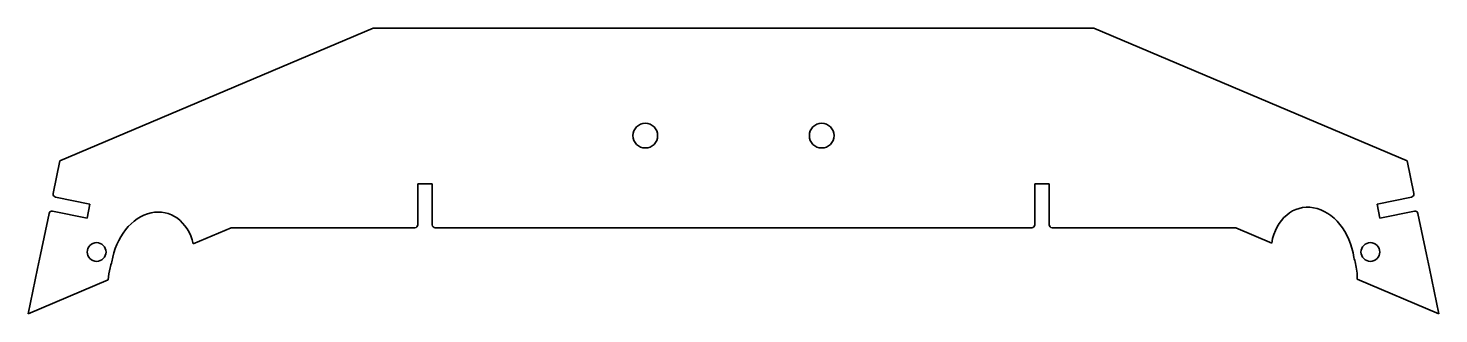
# Model space of a CAD drawing. Extents: x 60 to 539, y 165 to 262.
import ezdxf

# ---------------------------------------------------------------- set-up
doc = ezdxf.new("R2010")
doc.units = 0

msp = doc.modelspace()

# ---------------------------------------------------------------- linework, layer by layer
at = {"color": 7, "lineweight": 35}
for p, q in [((70.352295, 216.807602), (176.908203, 262.052124)), ((176.908203, 262.052124), (220.16217, 262.052124)), ((299.504639, 262.052124), (220.16217, 262.052124)), ((299.504639, 262.052124), (378.847107, 262.052124)), ((422.101044, 262.052124), (378.847107, 262.052124)), ((528.656921, 216.807602), (422.101044, 262.052124)), ((70.352295, 216.807602), (68.048645, 205.683624)), ((528.656921, 216.807602), (530.960632, 205.683624)), ((192.123535, 195.027542), (192.123535, 209.027542)), ((192.123535, 209.027542), (197.023529, 209.027542)), ((197.023529, 209.027542), (197.023529, 195.027542)), ((401.985718, 209.027542), (401.985718, 195.027542)), ((406.885712, 209.027542), (401.985718, 209.027542)), ((406.885712, 195.027542), (406.885712, 209.027542)), ((68.825073, 204.501617), (80.575745, 202.068176)), ((80.575745, 202.068176), (79.582092, 197.269974)), ((530.184143, 204.501617), (518.433472, 202.068176)), ((518.433472, 202.068176), (519.427124, 197.269974)), ((66.649414, 198.926987), (63.760101, 184.975021)), ((79.582092, 197.269974), (67.831421, 199.70343)), ((519.427124, 197.269974), (531.177856, 199.70343)), ((532.359863, 198.926987), (535.249146, 184.975021)), ((128.598969, 194.027542), (115.732544, 188.564346)), ((191.123535, 194.027542), (128.598969, 194.027542)), ((198.023529, 194.027542), (297.086548, 194.027542)), ((297.086548, 194.027542), (299.504639, 194.027542)), ((301.922699, 194.027542), (299.504639, 194.027542)), ((400.985718, 194.027542), (301.922699, 194.027542)), ((407.885712, 194.027542), (470.410278, 194.027542)), ((470.410278, 194.027542), (482.605072, 188.849533)), ((63.760101, 184.975021), (62.766449, 180.176834)), ((535.249146, 184.975021), (536.242798, 180.176834)), ((62.766449, 180.176834), (59.564423, 164.714905)), ((536.242798, 180.176834), (539.444824, 164.714905)), ((86.820099, 176.287888), (59.564423, 164.714905)), ((511.723236, 176.485718), (539.444824, 164.714905))]:
    msp.add_line(p, q, dxfattribs=at)
for centre, radius in [((269.504608, 225.430557), 4.2), ((329.504639, 225.430557), 4.2), ((82.828949, 185.782639), 3.2), ((516.180298, 185.782639), 3.2)]:
    msp.add_circle(centre, radius, dxfattribs=at)
for centre, radius, start, end in [((69.027863, 205.480835), 1, 168.3, 258.3), ((529.981384, 205.480835), 1, 281.700002, 11.7), ((67.628632, 198.724197), 1, 78.299998, 168.3), ((531.380615, 198.724197), 1, 11.7, 101.7), ((191.123535, 195.027542), 1, 269.999997, 0), ((198.023529, 195.027542), 1, 180.000005, 269.999997), ((400.985718, 195.027542), 1, 269.999997, 360), ((407.885712, 195.027542), 1, 179.999995, 269.999997), ((110.855865, 174.720612), 24.087593, 161.336445, 166.405784), ((110.855988, 174.720581), 24.0877, 161.336486, 166.405798), ((111.856293, 178.855499), 24.087879, 166.3995, 171.468812), ((487.734314, 176.533463), 23.992948, 12.92691, 17.992154), ((110.690399, 174.749237), 23.919955, 166.37931, 176.31188), ((488.060913, 176.583862), 23.662992, 359.762351, 12.98489)]:
    msp.add_arc(centre, radius, start, end, dxfattribs=at)
for centre, major_axis, ratio, start_param, end_param in [((496.526184, 182.897522), (-4.106018, 17.884806), 0.762939, 4.5966892587, 7.3466022923), ((102.051453, 181.228409), (4.322632, 17.871237), 0.761425, 5.3100755477, 7.9700017035)]:
    msp.add_ellipse(centre, major_axis=major_axis, ratio=ratio, start_param=start_param, end_param=end_param, dxfattribs=at)

doc.saveas('drawing.dxf')
